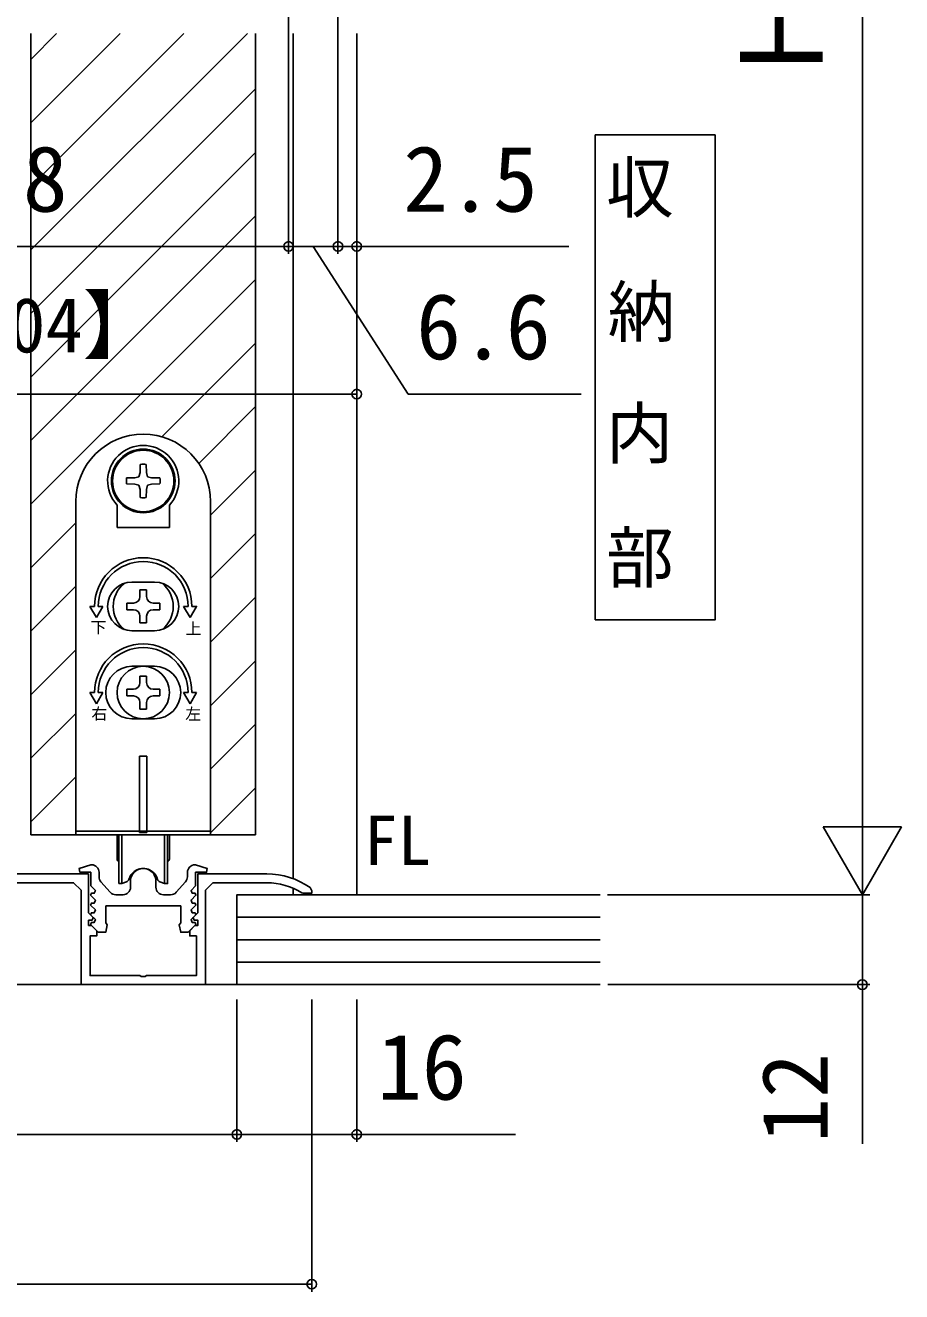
# Model space of a CAD drawing. Units: millimetres, scale not verified. Extents: x -525 to 525, y -783 to 779.
# Drawn here: x -313.7 to -196.8, y -452.6 to -283.5 of the extents above; entities that cross this region are included whole.
import ezdxf
from ezdxf.enums import TextEntityAlignment as Align

# ---------------------------------------------------------------- set-up
doc = ezdxf.new("R2010")
doc.units = ezdxf.units.MM
doc.header["$LTSCALE"] = 4
for name, color, linetype in [('0-2_USER1', 3, 'Continuous'), ('0-3_YKK_11', 7, 'Continuous'), ('0-4_YKK_12', 2, 'Continuous'), ('0-5_YKK_13', 4, 'Continuous'), ('0-7_YKK_D', 6, 'Continuous'), ('0-9_YSS_K', 3, 'Continuous')]:
    doc.layers.add(name, color=color, linetype=linetype)
doc.styles.add('ＭＳ ゴシック', font='')
doc.styles.get('ＭＳ ゴシック').set_extended_font_data('MS Gothic')

msp = doc.modelspace()

# ---------------------------------------------------------------- linework, layer by layer
at = {"layer": '0-2_USER1'}
msp.add_lwpolyline([(-237.658, -362.922), (-221.658, -362.922), (-221.658, -298.15), (-237.658, -298.15)], close=True, dxfattribs=at)
at = {"layer": '0-3_YKK_11'}
for p, q in [((-303.9, -397.238), (-303.9, -396.622)), ((-303.9, -397.238), (-303.9, -396.622)), ((-292.1, -396.622), (-292.1, -397.238)), ((-292.1, -396.622), (-292.1, -397.238)), ((-302.398, -399.291), (-303.643, -397.907)), ((-302.398, -399.291), (-303.643, -397.907)), ((-299.7, -397.822), (-299.7, -398.622)), ((-299.7, -397.822), (-299.7, -398.622)), ((-296.3, -398.622), (-296.3, -397.822)), ((-296.3, -398.622), (-296.3, -397.822)), ((-292.357, -397.907), (-293.602, -399.291)), ((-292.357, -397.907), (-293.602, -399.291)), ((-300.7, -399.622), (-301.655, -399.622)), ((-300.7, -399.622), (-301.655, -399.622)), ((-294.345, -399.622), (-295.3, -399.622)), ((-294.345, -399.622), (-295.3, -399.622))]:
    msp.add_line(p, q, dxfattribs=at)
for points in [[(-304.9, -395.622), (-305, -395.622), (-306.533, -396.114), (-306.453, -396.622), (-305, -396.622), (-305, -398.423), (-304.389, -399.034), (-304.549, -399.422), (-304.912, -399.422), (-305.026, -399.697), (-304.389, -400.334), (-304.549, -400.722), (-304.912, -400.722), (-305.026, -400.997), (-304.389, -401.634), (-304.549, -402.022), (-304.912, -402.022), (-305.026, -402.297), (-304.389, -402.934), (-304.549, -403.322), (-304.912, -403.322), (-305.026, -403.596), (-304, -404.622), (-303, -404.622), (-302.812, -403.659), (-303, -403.381), (-303, -401.122)], [(-304.9, -395.622), (-305, -395.622), (-306.533, -396.114), (-306.453, -396.622), (-305, -396.622), (-305, -398.423), (-304.389, -399.034), (-304.549, -399.422), (-304.912, -399.422), (-305.026, -399.697), (-304.389, -400.334), (-304.549, -400.722), (-304.912, -400.722), (-305.026, -400.997), (-304.389, -401.634), (-304.549, -402.022), (-304.912, -402.022), (-305.026, -402.297), (-304.389, -402.934), (-304.549, -403.322), (-304.912, -403.322), (-305.026, -403.596), (-304, -404.622), (-303, -404.622), (-302.812, -403.659), (-303, -403.381), (-303, -401.122)], [(-303, -401.122), (-293, -401.122), (-293, -403.381), (-293.187, -403.659), (-293, -404.622), (-292, -404.622), (-290.974, -403.596), (-291.088, -403.322), (-291.451, -403.322), (-291.611, -402.934), (-290.974, -402.297), (-291.088, -402.022), (-291.451, -402.022), (-291.611, -401.634), (-290.974, -400.997), (-291.088, -400.722), (-291.451, -400.722), (-291.611, -400.334), (-290.974, -399.697), (-291.088, -399.422), (-291.451, -399.422), (-291.611, -399.034), (-291, -398.423), (-291, -396.622), (-289.547, -396.622), (-289.467, -396.114), (-291, -395.622), (-291.1, -395.622)], [(-303, -401.122), (-293, -401.122), (-293, -403.381), (-293.187, -403.659), (-293, -404.622), (-292, -404.622), (-290.974, -403.596), (-291.088, -403.322), (-291.451, -403.322), (-291.611, -402.934), (-290.974, -402.297), (-291.088, -402.022), (-291.451, -402.022), (-291.611, -401.634), (-290.974, -400.997), (-291.088, -400.722), (-291.451, -400.722), (-291.611, -400.334), (-290.974, -399.697), (-291.088, -399.422), (-291.451, -399.422), (-291.611, -399.034), (-291, -398.423), (-291, -396.622), (-289.547, -396.622), (-289.467, -396.114), (-291, -395.622), (-291.1, -395.622)], [(-305.3, -396.822), (-328.7, -396.822)], [(-281.5, -396.822), (-290.7, -396.822), (-290.7, -402.022), (-291.334, -402.656), (-291.183, -403.022), (-290.7, -403.022), (-290.7, -403.722), (-291.1, -403.722), (-291.8, -404.422), (-291.8, -405.122), (-290.9, -405.122), (-290.9, -410.422), (-297.542, -410.422), (-297.725, -410.542), (-298.275, -410.542), (-298.458, -410.422), (-305.1, -410.422), (-305.1, -405.122), (-304.2, -405.122), (-304.2, -404.422), (-304.9, -403.722), (-305.3, -403.722), (-305.3, -403.022), (-304.817, -403.022), (-304.666, -402.656), (-305.3, -402.022), (-305.3, -396.822)], [(-352.5, -398.022), (-345.3, -398.022), (-344.3, -399.022), (-344.3, -411.622), (-327.7, -411.622), (-327.7, -399.022), (-326.7, -398.022), (-307.3, -398.022), (-306.3, -399.022), (-306.3, -411.622), (-289.7, -411.622), (-289.7, -399.022), (-288.7, -398.022), (-281.5, -398.022)], [(-276.81, -399.376), (-276.65, -399.422), (-275.5, -399.422), (-275.5, -399.076), (-275.711, -398.669)]]:
    msp.add_lwpolyline(points, dxfattribs=at)
for centre, radius, start, end in [((-304.9, -396.622), 1, 0.00001, 89.99999), ((-304.9, -396.622), 1, 0.00001, 89.99999), ((-291.1, -396.622), 1, 90.00001, 179.99999), ((-291.1, -396.622), 1, 90.00001, 179.99999), ((-302.9, -397.238), 1, 180.00001, 221.98721), ((-302.9, -397.238), 1, 180.00001, 221.98721), ((-298, -397.822), 1.7, 359.99999, 180.00001), ((-298, -397.822), 1.7, 359.99999, 180.00001), ((-293.1, -397.238), 1, 318.01279, 359.99999), ((-293.1, -397.238), 1, 318.01279, 359.99999), ((-281.5, -406.822), 10, 54.62346, 90), ((-300.7, -398.622), 1, 270.00001, 359.99999), ((-300.7, -398.622), 1, 270.00001, 359.99999), ((-295.3, -398.622), 1, 180.00001, 269.99999), ((-295.3, -398.622), 1, 180.00001, 269.99999), ((-281.5, -406.822), 8.8, 57.79577, 90.00001), ((-301.655, -398.622), 1, 221.98723, 270.00001), ((-301.655, -398.622), 1, 221.98723, 270.00001), ((-294.345, -398.622), 1, 269.99999, 318.01277), ((-294.345, -398.622), 1, 269.99999, 318.01277)]:
    msp.add_arc(centre, radius, start, end, dxfattribs=at)
at = {"layer": '0-4_YKK_12'}
for p, q in [((-313, -284.622), (-313, -391.619)), ((-313, -288.066), (-309.556, -284.622)), ((-313, -296.551), (-301.071, -284.622)), ((-313, -305.036), (-292.586, -284.622)), ((-313, -313.522), (-284.1, -284.622)), ((-283, -284.622), (-283, -391.619)), ((-278, -284.622), (-278, -397.455)), ((-269.5, -399.622), (-269.5, -284.622)), ((-313, -322.007), (-283, -292.007)), ((-313, -330.492), (-283, -300.492)), ((-313, -338.978), (-283, -308.978)), ((-313, -347.463), (-283, -317.463)), ((-295.519, -338.468), (-283, -325.948)), ((-290.585, -342.018), (-283, -334.433)), ((-289, -348.919), (-283, -342.919)), ((-313, -355.948), (-307, -349.948)), ((-289, -357.404), (-283, -351.404)), ((-313, -364.433), (-307, -358.433)), ((-289, -365.889), (-283, -359.889)), ((-313, -372.919), (-307, -366.919)), ((-289, -374.375), (-283, -368.375)), ((-313, -381.404), (-307, -375.404)), ((-289, -382.86), (-283, -376.86)), ((-313, -389.889), (-307, -383.889)), ((-289, -391.345), (-283, -385.345)), ((-313, -391.619), (-283, -391.619)), ((-278, -398.748), (-278, -399.622))]:
    msp.add_line(p, q, dxfattribs=at)
at = {"layer": '0-5_YKK_13'}
for p, q in [((-298.419, -343.245), (-298.568, -343.801)), ((-298.4, -342.155), (-298.419, -343.245)), ((-297.6, -342.155), (-297.581, -343.245)), ((-297.581, -343.245), (-297.432, -343.801)), ((-296.876, -343.95), (-297.432, -343.801)), ((-296.876, -344.788), (-297.432, -344.937)), ((-295.786, -343.969), (-296.876, -343.95)), ((-295.786, -344.769), (-296.876, -344.788)), ((-307, -347.119), (-307, -384.119)), ((-301.5, -350.569), (-301.5, -347.58)), ((-294.5, -350.569), (-294.5, -347.58)), ((-289, -384.119), (-289, -347.119)), ((-301.5, -350.569), (-294.5, -350.569)), ((-296.5, -357.869), (-299.5, -357.869)), ((-298.44, -358.919), (-298.44, -359.799)), ((-297.56, -358.919), (-298.44, -358.919)), ((-297.56, -359.799), (-297.56, -358.919)), ((-305.116, -361.119), (-304.5, -361.119)), ((-304.25, -362.619), (-305.116, -361.119)), ((-304.25, -362.619), (-303.384, -361.119)), ((-304, -361.119), (-303.384, -361.119)), ((-299.32, -360.679), (-300.2, -360.679)), ((-300.2, -360.679), (-300.2, -361.559)), ((-300.2, -361.559), (-299.32, -361.559)), ((-295.8, -360.679), (-296.68, -360.679)), ((-296.68, -361.559), (-295.8, -361.559)), ((-295.8, -361.559), (-295.8, -360.679)), ((-292, -361.119), (-292.616, -361.119)), ((-291.75, -362.619), (-292.616, -361.119)), ((-298.44, -362.439), (-298.44, -363.319)), ((-298.44, -363.319), (-297.56, -363.319)), ((-297.56, -363.319), (-297.56, -362.439)), ((-296.5, -364.369), (-299.5, -364.369)), ((-299.5, -369.119), (-296.5, -369.119)), ((-298.44, -370.419), (-298.44, -371.299)), ((-297.56, -370.419), (-298.44, -370.419)), ((-297.56, -371.299), (-297.56, -370.419)), ((-305.116, -372.619), (-304.5, -372.619)), ((-304.25, -374.119), (-305.116, -372.619)), ((-304.25, -374.119), (-303.384, -372.619)), ((-304, -372.619), (-303.384, -372.619)), ((-299.32, -372.179), (-300.2, -372.179)), ((-300.2, -372.179), (-300.2, -373.059)), ((-300.2, -373.059), (-299.32, -373.059)), ((-295.8, -372.179), (-296.68, -372.179)), ((-296.68, -373.059), (-295.8, -373.059)), ((-295.8, -373.059), (-295.8, -372.179)), ((-291.75, -374.119), (-292.616, -372.619)), ((-292, -372.619), (-292.616, -372.619)), ((-291.75, -374.119), (-290.884, -372.619)), ((-290.884, -372.619), (-291.5, -372.619)), ((-298.44, -373.939), (-298.44, -374.819)), ((-298.44, -374.819), (-297.56, -374.819)), ((-297.56, -374.819), (-297.56, -373.939)), ((-299.5, -376.119), (-296.5, -376.119)), ((-298.5, -381.119), (-297.5, -381.119)), ((-298.5, -391.319), (-298.5, -381.119)), ((-297.5, -381.119), (-297.5, -391.319)), ((-307, -384.119), (-307, -391.619)), ((-307, -391.119), (-289, -391.119)), ((-301.5, -394.867), (-301.5, -391.619)), ((-301.25, -398.119), (-301.25, -391.619)), ((-300.85, -398.119), (-300.85, -391.619)), ((-297.5, -391.319), (-298.5, -391.319)), ((-295.15, -398.119), (-295.15, -391.619)), ((-294.5, -391.619), (-294.5, -394.867)), ((-301.252, -395.163), (-301.25, -395.163)), ((-301.25, -395.119), (-301.25, -398.119)), ((-294.75, -398.119), (-294.75, -395.119)), ((-294.75, -395.163), (-294.748, -395.163)), ((-300.85, -398.119), (-301.25, -398.119)), ((-300.85, -398.119), (-300.23, -397.893)), ((-295.15, -398.119), (-295.77, -397.893))]:
    msp.add_line(p, q, dxfattribs=at)
for points in [[(-300.214, -343.969), (-299.124, -343.95), (-298.568, -343.801)], [(-300.214, -344.769), (-299.124, -344.788), (-298.568, -344.937)], [(-298.4, -346.583), (-298.419, -345.493), (-298.568, -344.937)], [(-297.6, -346.583), (-297.581, -345.493), (-297.432, -344.937)], [(-291.75, -362.619), (-290.884, -361.119), (-291.5, -361.119)], [(-289, -384.119), (-289, -391.619), (-307, -391.619)], [(-294.75, -391.619), (-294.75, -398.119), (-295.15, -398.119)]]:
    msp.add_lwpolyline(points, dxfattribs=at)
for centre, radius in [((-298, -344.369), 4.25), ((-298, -344.369), 4.1), ((-298, -372.619), 3.5)]:
    msp.add_circle(centre, radius, dxfattribs=at)
for centre, radius, start, end in [((-298, -347.119), 9, 0, 180), ((-298, -344.369), 4.75, 317.4631, 222.5369), ((-298, -344.369), 2.25, 79.75965, 100.24035), ((-298, -344.369), 2.25, 169.75965, 190.24035), ((-298, -344.369), 2.25, 349.75965, 10.24035), ((-298, -344.369), 2.25, 259.75965, 280.24035), ((-298, -361.119), 6.5, 0, 180), ((-298, -361.119), 6, 0, 180), ((-299.5, -361.119), 3.25, 90, 270), ((-298, -361.119), 4, 129.83844, 230.16156), ((-296.5, -361.119), 3.25, 270, 90), ((-298, -361.119), 4, 309.83844, 50.16156), ((-299.32, -359.799), 0.88, 270, 0), ((-296.68, -359.799), 0.88, 180, 270), ((-299.32, -362.439), 0.88, 0, 90), ((-296.68, -362.439), 0.88, 90, 180), ((-298, -372.619), 6.5, 0, 180), ((-298, -372.619), 6, 0, 180), ((-299.5, -372.619), 3.5, 90, 270), ((-296.5, -372.619), 3.5, 270, 90), ((-299.32, -371.299), 0.88, 270, 0), ((-296.68, -371.299), 0.88, 180, 270), ((-299.32, -373.939), 0.88, 0, 90), ((-296.68, -373.939), 0.88, 90, 180), ((-301.2, -394.867), 0.3, 180, 260), ((-294.8, -394.867), 0.3, 280, 0), ((-298, -398.119), 2, 16.15012, 163.84988), ((-300.401, -397.424), 0.5, 290, 343.84988), ((-295.599, -397.424), 0.5, 196.15012, 250)]:
    msp.add_arc(centre, radius, start, end, dxfattribs=at)
at = {"layer": '0-7_YKK_D'}
for p, q in [((-202, -177.122), (-202, -389.122)), ((-272, -189.622), (-272, -314.047)), ((-272, -189.622), (-272, -314.047)), ((-278.6, -194.122), (-278.6, -314.047)), ((-278.6, -194.122), (-278.6, -314.047)), ((-269.5, -309.425), (-269.5, -314.047)), ((-355.4, -313.047), (-278.6, -313.047)), ((-278.6, -313.047), (-272, -313.047)), ((-272, -313.047), (-274.55, -313.047)), ((-272, -313.047), (-269.5, -313.047)), ((-269.5, -313.047), (-241.173, -313.047)), ((-373.5, -332.763), (-269.5, -332.763)), ((-202, -399.622), (-202, -381.436)), ((-202, -399.622), (-207.25, -390.529)), ((-196.75, -390.529), (-207.25, -390.529)), ((-202, -399.622), (-196.75, -390.529)), ((-236, -399.622), (-201, -399.622)), ((-236, -399.622), (-201, -399.622)), ((-235.995, -411.622), (-201, -411.622)), ((-285.5, -413.622), (-285.5, -432.622)), ((-285.5, -413.622), (-285.5, -432.622)), ((-275.5, -413.622), (-275.5, -452.622)), ((-269.5, -413.622), (-269.5, -432.622)), ((-348.5, -431.622), (-285.5, -431.622)), ((-358.5, -451.622), (-275.5, -451.622))]:
    msp.add_line(p, q, dxfattribs=at)
for points in [[(-275.3, -313.047), (-262.609, -332.763), (-239.518, -332.763)], [(-202, -399.622), (-202, -411.622), (-202, -432.899)], [(-285.5, -431.622), (-269.5, -431.622), (-248.291, -431.622)]]:
    msp.add_lwpolyline(points, dxfattribs=at)
for centre in [(-278.6, -313.047), (-278.6, -313.047), (-272, -313.047), (-272, -313.047), (-269.5, -313.047), (-269.5, -332.763), (-202, -411.622), (-285.5, -431.622), (-285.5, -431.622), (-269.5, -431.622), (-275.5, -451.622)]:
    msp.add_circle(centre, 0.637, dxfattribs=at)
at = {"layer": '0-9_YSS_K'}
for p, q in [((-237, -402.622), (-285.5, -402.622)), ((-237, -405.622), (-285.5, -405.622)), ((-237, -408.622), (-285.5, -408.622)), ((-237, -411.622), (-418.5, -411.622))]:
    msp.add_line(p, q, dxfattribs=at)
msp.add_lwpolyline([(-237, -399.622), (-285.5, -399.622), (-285.5, -411.622)], dxfattribs=at)

# ---------------------------------------------------------------- texts
at = {"layer": '0-2_USER1', "style": 'ＭＳ ゴシック'}
for s, p in [('収', (-236.203, -310.465)), ('納', (-235.999, -327.05)), ('内', (-236.229, -343.278)), ('部', (-236.178, -359.863)), ('FL', (-268.523, -397.622))]:
    msp.add_text(s, height=6.598, dxfattribs=at).set_placement(p, align=Align.BOTTOM_LEFT)
at = {"layer": '0-5_YKK_13', "style": 'ＭＳ ゴシック'}
for s, p in [('下', (-305.029, -365.163)), ('上', (-292.355, -365.332)), ('右', (-304.921, -376.687)), ('左', (-292.379, -376.723))]:
    msp.add_text(s, height=1.558, dxfattribs=at).set_placement(p, align=Align.BOTTOM_LEFT)
at = {"layer": '0-7_YKK_D', "style": 'ＭＳ ゴシック'}
for s, height, p in [('Ｈ', 11, (-204, -291.474)), ('12', 8.798, (-204, -432.74))]:
    msp.add_text(s, height=height, rotation=90, dxfattribs=at).set_placement(p, align=Align.BOTTOM_LEFT)
for s, height, p in [('76.8', 8.798, (-332.034, -311.047)), ('2.5', 8.798, (-263.286, -311.047)), ('枠見込【104】', 7.331, (-361.017, -329.4)), ('6.6', 8.798, (-261.564, -330.763)), ('16', 8.798, (-266.791, -429.622))]:
    msp.add_text(s, height=height, dxfattribs=at).set_placement(p, align=Align.BOTTOM_LEFT)

doc.saveas('drawing.dxf')
